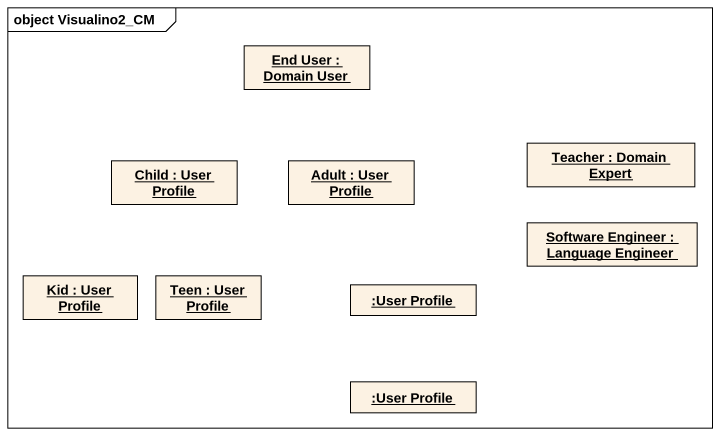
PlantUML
@startuml
mainframe object Visualino2_CM
hide circle
hide empty members
object "End User : Domain User" as End_User
object "Teacher : Domain Expert" as Teacher
object "Child : User Profile" as Child
object "Adult : User Profile" as Adult
object "Software Engineer : Language Engineer" as Software_Engineer
object "Kid : User Profile" as Kid
object "Teen : User Profile" as Teen
object ":User Profile" as User_Profile
object ":User Profile" as User_Profile_2
@enduml
